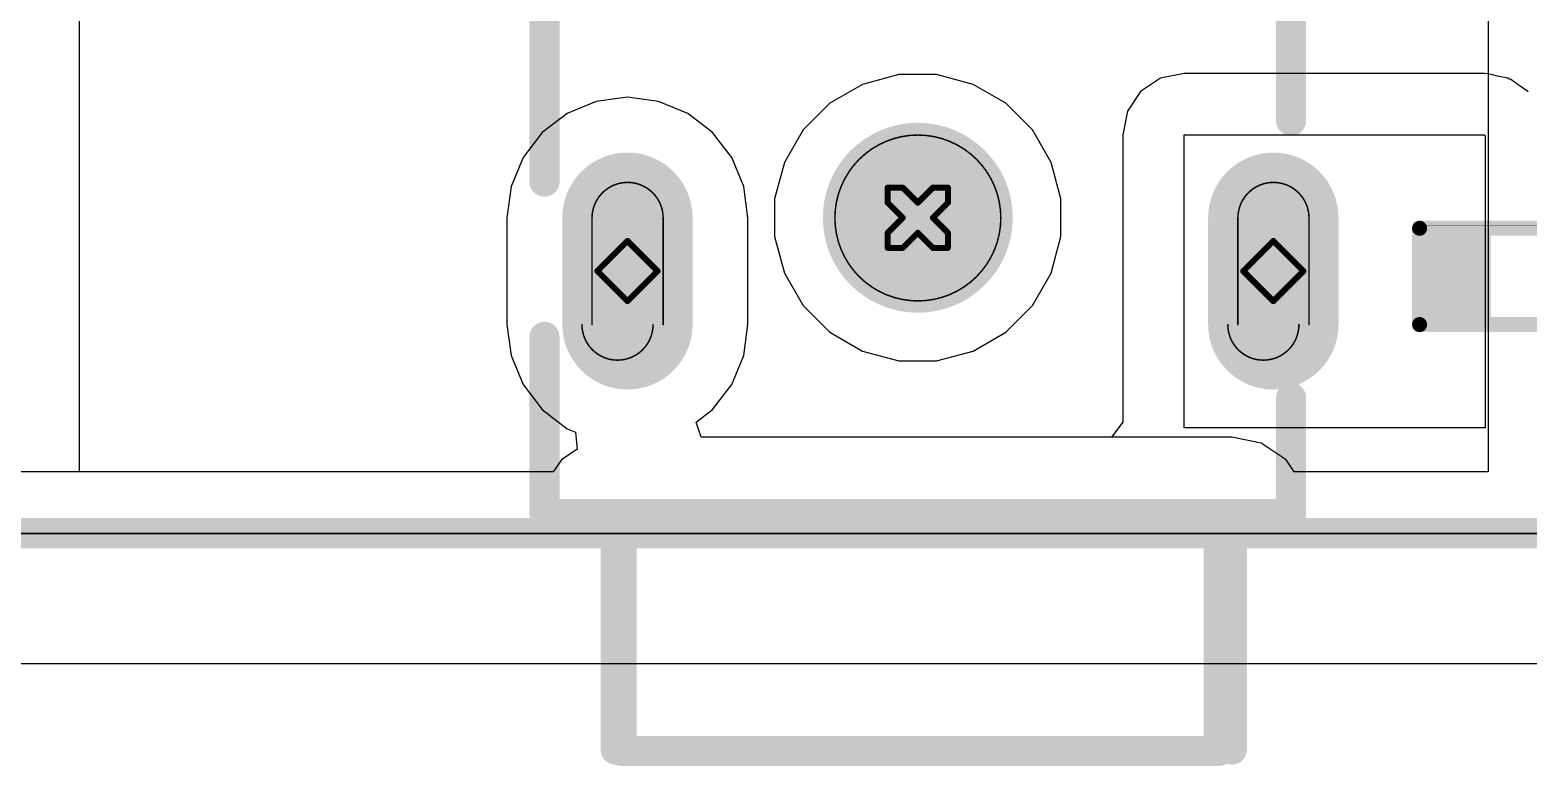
# Model space of a CAD drawing. Header units: inches. Extents: x -5 to 501, y -9 to 81.
# Drawn here: x 96.13 to 108.77, y -1.96 to 4.25 of the extents above; entities that cross this region are included whole.
import ezdxf

# ---------------------------------------------------------------- set-up
doc = ezdxf.new("R2010")
doc.units = ezdxf.units.IN
for name, color, linetype in [('Board Outline', 216, 'Continuous'), ('Bottom Layer', 5, 'Continuous'), ('Bottom Solder', 6, 'Continuous'), ('Drill Drawing', 1, 'Continuous'), ('Ground', 16, 'Continuous'), ('Keep-Out Layer', 6, 'Continuous'), ('Mechanical 4', 56, 'Continuous'), ('Multi-Layer', 9, 'Continuous'), ('Pad Holes', 156, 'Continuous'), ('Power', 76, 'Continuous'), ('Top Layer', 1, 'Continuous'), ('Top Overlay', 2, 'Continuous'), ('Top Paste', 8, 'Continuous'), ('Top Solder', 216, 'Continuous')]:
    doc.layers.add(name, color=color, linetype=linetype)

msp = doc.modelspace()

# ---------------------------------------------------------------- hatches: boundary and pattern name
at = {"layer": 'Bottom Layer'}
h = msp.add_hatch(color=5, dxfattribs=at)
edge = h.paths.add_edge_path()
edge.add_arc((103.62039728, 2.66199874), 0.6999985999999999, 0, 360)
h = msp.add_hatch(color=5, dxfattribs=at)
edge = h.paths.add_edge_path()
edge.add_arc((101.17041488, 2.66231116), 0.499999, 0, 180)
edge.add_line((100.67041588, 2.66231116), (100.67041588, 1.76231296))
edge.add_arc((101.17041488, 1.76231296), 0.499999, 180, 360)
edge.add_line((101.67041388, 1.76231296), (101.67041388, 2.66231116))
h = msp.add_hatch(color=5, dxfattribs=at)
edge = h.paths.add_edge_path()
edge.add_arc((106.62040652, 2.66225528), 0.499999, 0, 180)
edge.add_line((106.12040752, 2.66225528), (106.12040752, 1.76225708))
edge.add_arc((106.62040652, 1.76225708), 0.499999, 180, 360)
edge.add_line((107.12040552, 1.76225708), (107.12040552, 2.66225528))
at = {"layer": 'Bottom Solder'}
h = msp.add_hatch(color=6, dxfattribs=at)
edge = h.paths.add_edge_path()
edge.add_arc((103.62039728, 2.66199874), 0.8015985999999998, 0, 360)
h = msp.add_hatch(color=6, dxfattribs=at)
edge = h.paths.add_edge_path()
edge.add_arc((101.17041488, 2.66231116), 0.5500115999999999, 0, 180)
edge.add_line((100.62040328, 2.66231116), (100.62040328, 1.76231296))
edge.add_arc((101.17041488, 1.76231296), 0.5500115999999999, 180, 360)
edge.add_line((101.72042648, 1.76231296), (101.72042648, 2.66231116))
h = msp.add_hatch(color=6, dxfattribs=at)
edge = h.paths.add_edge_path()
edge.add_arc((106.62040652, 2.66225528), 0.5500115999999999, 0, 180)
edge.add_line((106.07039492, 2.66225528), (106.07039492, 1.76225708))
edge.add_arc((106.62040652, 1.76225708), 0.5500115999999999, 180, 360)
edge.add_line((107.17041812, 1.76225708), (107.17041812, 2.66225528))
at = {"layer": 'Ground'}
h = msp.add_hatch(color=16, dxfattribs=at)
edge = h.paths.add_edge_path()
edge.add_arc((103.62039728, 2.66199874), 0.6999985999999999, 0, 360)
h = msp.add_hatch(color=16, dxfattribs=at)
edge = h.paths.add_edge_path()
edge.add_arc((101.17041488, 2.66231116), 0.499999, 0, 180)
edge.add_line((100.67041588, 2.66231116), (100.67041588, 1.76231296))
edge.add_arc((101.17041488, 1.76231296), 0.499999, 180, 360)
edge.add_line((101.67041388, 1.76231296), (101.67041388, 2.66231116))
h = msp.add_hatch(color=16, dxfattribs=at)
edge = h.paths.add_edge_path()
edge.add_arc((106.62040652, 2.66225528), 0.499999, 0, 180)
edge.add_line((106.12040752, 2.66225528), (106.12040752, 1.76225708))
edge.add_arc((106.62040652, 1.76225708), 0.499999, 180, 360)
edge.add_line((107.12040552, 1.76225708), (107.12040552, 2.66225528))
at = {"layer": 'Multi-Layer'}
h = msp.add_hatch(color=9, dxfattribs=at)
edge = h.paths.add_edge_path()
edge.add_arc((103.62039728, 2.66199874), 0.6999985999999999, 0, 360)
h = msp.add_hatch(color=9, dxfattribs=at)
edge = h.paths.add_edge_path()
edge.add_arc((101.17041488, 2.66231116), 0.499999, 0, 180)
edge.add_line((100.67041588, 2.66231116), (100.67041588, 1.76231296))
edge.add_arc((101.17041488, 1.76231296), 0.499999, 180, 360)
edge.add_line((101.67041388, 1.76231296), (101.67041388, 2.66231116))
h = msp.add_hatch(color=9, dxfattribs=at)
edge = h.paths.add_edge_path()
edge.add_arc((106.62040652, 2.66225528), 0.499999, 0, 180)
edge.add_line((106.12040752, 2.66225528), (106.12040752, 1.76225708))
edge.add_arc((106.62040652, 1.76225708), 0.499999, 180, 360)
edge.add_line((107.12040552, 1.76225708), (107.12040552, 2.66225528))
at = {"layer": 'Pad Holes'}
h = msp.add_hatch(color=7, dxfattribs=at)
edge = h.paths.add_edge_path()
edge.add_arc((103.62039728, 2.66199874), 0.6999985999999999, 0, 360)
h = msp.add_hatch(color=7, dxfattribs=at)
edge = h.paths.add_edge_path()
edge.add_arc((101.17041488, 2.66232386), 0.2999994, 0, 180)
edge.add_line((100.87041548, 2.66232386), (100.87041548, 1.76230026))
edge.add_arc((101.17041488, 1.76230026), 0.2999994, 180, 360)
edge.add_line((101.47041428, 1.76230026), (101.47041428, 2.66232386))
h = msp.add_hatch(color=7, dxfattribs=at)
edge = h.paths.add_edge_path()
edge.add_arc((106.62040652, 2.66226798), 0.2999994, 0, 180)
edge.add_line((106.32040712, 2.66226798), (106.32040712, 1.76224438))
edge.add_arc((106.62040652, 1.76224438), 0.2999994, 180, 360)
edge.add_line((106.92040592, 1.76224438), (106.92040592, 2.66226798))
at = {"layer": 'Power'}
h = msp.add_hatch(color=76, dxfattribs=at)
edge = h.paths.add_edge_path()
edge.add_arc((103.62039728, 2.66199874), 0.6999985999999999, 0, 360)
h = msp.add_hatch(color=76, dxfattribs=at)
edge = h.paths.add_edge_path()
edge.add_arc((101.17041488, 2.66231116), 0.499999, 0, 180)
edge.add_line((100.67041588, 2.66231116), (100.67041588, 1.76231296))
edge.add_arc((101.17041488, 1.76231296), 0.499999, 180, 360)
edge.add_line((101.67041388, 1.76231296), (101.67041388, 2.66231116))
h = msp.add_hatch(color=76, dxfattribs=at)
edge = h.paths.add_edge_path()
edge.add_arc((106.62040652, 2.66225528), 0.499999, 0, 180)
edge.add_line((106.12040752, 2.66225528), (106.12040752, 1.76225708))
edge.add_arc((106.62040652, 1.76225708), 0.499999, 180, 360)
edge.add_line((107.12040552, 1.76225708), (107.12040552, 2.66225528))
at = {"layer": 'Top Layer'}
h = msp.add_hatch(color=1, dxfattribs=at)
edge = h.paths.add_edge_path()
edge.add_arc((103.62039728, 2.66199874), 0.6999985999999999, 0, 360)
h = msp.add_hatch(color=1, dxfattribs=at)
edge = h.paths.add_edge_path()
edge.add_arc((101.17041488, 2.66231116), 0.499999, 0, 180)
edge.add_line((100.67041588, 2.66231116), (100.67041588, 1.76231296))
edge.add_arc((101.17041488, 1.76231296), 0.499999, 180, 360)
edge.add_line((101.67041388, 1.76231296), (101.67041388, 2.66231116))
h = msp.add_hatch(color=1, dxfattribs=at)
edge = h.paths.add_edge_path()
edge.add_arc((106.62040652, 2.66225528), 0.499999, 0, 180)
edge.add_line((106.12040752, 2.66225528), (106.12040752, 1.76225708))
edge.add_arc((106.62040652, 1.76225708), 0.499999, 180, 360)
edge.add_line((107.12040552, 1.76225708), (107.12040552, 2.66225528))
msp.add_hatch(color=1, dxfattribs=at).paths.add_polyline_path([(108.40058076, 2.48452386), (108.40058076, 1.84952386), (107.94338076, 1.84952386), (107.94338076, 2.48452386)])
at = {"layer": 'Top Paste'}
msp.add_hatch(color=8, dxfattribs=at).paths.add_polyline_path([(108.40058076, 2.48452386), (108.40058076, 1.84952386), (107.94338076, 1.84952386), (107.94338076, 2.48452386)])
at = {"layer": 'Top Solder'}
h = msp.add_hatch(color=216, dxfattribs=at)
edge = h.paths.add_edge_path()
edge.add_arc((103.62039728, 2.66199874), 0.8015985999999998, 0, 360)
h = msp.add_hatch(color=216, dxfattribs=at)
edge = h.paths.add_edge_path()
edge.add_arc((101.17041488, 2.66231116), 0.5500115999999999, 0, 180)
edge.add_line((100.62040328, 2.66231116), (100.62040328, 1.76231296))
edge.add_arc((101.17041488, 1.76231296), 0.5500115999999999, 180, 360)
edge.add_line((101.72042648, 1.76231296), (101.72042648, 2.66231116))
h = msp.add_hatch(color=216, dxfattribs=at)
edge = h.paths.add_edge_path()
edge.add_arc((106.62040652, 2.66225528), 0.5500115999999999, 0, 180)
edge.add_line((106.07039492, 2.66225528), (106.07039492, 1.76225708))
edge.add_arc((106.62040652, 1.76225708), 0.5500115999999999, 180, 360)
edge.add_line((107.17041812, 1.76225708), (107.17041812, 2.66225528))
msp.add_hatch(color=216, dxfattribs=at).paths.add_polyline_path([(108.45558192, 2.53952502), (108.45558192, 1.7945227), (107.8883796, 1.7945227), (107.8883796, 2.53952502)])

# ---------------------------------------------------------------- linework, layer by layer
at = {"layer": 'Board Outline', "const_width": 0.254}
msp.add_lwpolyline([(1.27e-05, 1.27e-05), (115.00001384, 1.27e-05)], dxfattribs=at)
at = {"layer": 'Bottom Layer'}
for p, q in [((108.4326, 22.987), (108.4326, 0.51795172)), ((96.5454, 0.51795172), (96.5454, 15.36157456)), ((103.46136026, 3.86999734), (103.15412694, 3.7876734)), ((103.7794343, 3.86999734), (103.46136026, 3.86999734)), ((104.08666762, 3.7876734), (103.7794343, 3.86999734)), ((101.17041488, 3.67900712), (100.90727342, 3.64436406)), ((101.43355634, 3.64436406), (101.17041488, 3.67900712)), ((103.15412694, 3.7876734), (102.87866902, 3.62863892)), ((104.36212554, 3.62863892), (104.08666762, 3.7876734)), ((100.6620669, 3.54279454), (100.45150344, 3.3812226)), ((100.90727342, 3.64436406), (100.6620669, 3.54279454)), ((101.67876286, 3.54279454), (101.43355634, 3.64436406)), ((101.88932632, 3.3812226), (101.67876286, 3.54279454)), ((102.87866902, 3.62863892), (102.6537571, 3.403727)), ((104.58703746, 3.403727), (104.36212554, 3.62863892)), ((100.45150344, 3.3812226), (100.2899315, 3.17065914)), ((102.05089826, 3.17065914), (101.88932632, 3.3812226)), ((102.6537571, 3.403727), (102.49472262, 3.12826908)), ((104.74607194, 3.12826908), (104.58703746, 3.403727)), ((100.2899315, 3.17065914), (100.18836198, 2.92545262)), ((102.15246778, 2.92545262), (102.05089826, 3.17065914)), ((102.49472262, 3.12826908), (102.41239868, 2.82103576)), ((104.82839588, 2.82103576), (104.74607194, 3.12826908)), ((100.18836198, 2.92545262), (100.15371892, 2.66231116)), ((102.18711084, 2.66231116), (102.15246778, 2.92545262)), ((102.41239868, 2.82103576), (102.41239868, 2.50296172)), ((104.82839588, 2.50296172), (104.82839588, 2.82103576)), ((100.15371892, 2.66231116), (100.15371892, 1.76231296)), ((102.18711084, 1.76231296), (102.18711084, 2.66231116)), ((102.41239868, 2.50296172), (102.49472262, 2.1957284)), ((104.74607194, 2.1957284), (104.82839588, 2.50296172)), ((102.49472262, 2.1957284), (102.6537571, 1.92027048)), ((104.58703746, 1.92027048), (104.74607194, 2.1957284)), ((102.6537571, 1.92027048), (102.87866902, 1.69535856)), ((104.36212554, 1.69535856), (104.58703746, 1.92027048)), ((100.15371892, 1.76231296), (100.18836198, 1.4991715)), ((102.15246778, 1.4991715), (102.18711084, 1.76231296)), ((102.87866902, 1.69535856), (103.15412694, 1.53632408)), ((104.08666762, 1.53632408), (104.36212554, 1.69535856)), ((103.15412694, 1.53632408), (103.46136026, 1.45400014)), ((103.7794343, 1.45400014), (104.08666762, 1.53632408)), ((100.18836198, 1.4991715), (100.2899315, 1.25396498)), ((102.05089826, 1.25396498), (102.15246778, 1.4991715)), ((103.46136026, 1.45400014), (103.7794343, 1.45400014)), ((100.2899315, 1.25396498), (100.45150344, 1.04340152)), ((101.88932632, 1.04340152), (102.05089826, 1.25396498)), ((100.45150344, 1.04340152), (100.6620669, 0.8818295799999999)), ((101.75013432, 0.9365945199999999), (101.88932632, 1.04340152)), ((101.79324574, 0.80959452), (101.75013432, 0.9365945199999999)), ((100.6620669, 0.8818295799999999), (100.73234362, 0.85271864)), ((100.73234362, 0.85271864), (100.7464584, 0.7094067599999999)), ((106.270425, 0.8095919799999999), (101.79324574, 0.80959452)), ((106.51818422, 0.7603083599999999), (106.270425, 0.8095919799999999)), ((106.72823206, 0.61995812), (106.51818422, 0.7603083599999999)), ((100.7464584, 0.7094067599999999), (100.61259532, 0.6199631999999999)), ((100.54443188, 0.51795172), (96.5454, 0.51795172)), ((100.61259532, 0.6199631999999999), (100.54443188, 0.51795172)), ((106.79639042, 0.51795172), (106.72823206, 0.61995812)), ((108.4326, 0.51795172), (106.79639042, 0.51795172))]:
    msp.add_line(p, q, dxfattribs=at)
at = {"layer": 'Drill Drawing', "const_width": 0.0508}
for points in [[(103.36639728, 2.78899874), (103.36639728, 2.91599874)], [(103.36639728, 2.91599874), (103.49339728, 2.91599874)], [(103.49339728, 2.91599874), (103.62039728, 2.78899874)], [(103.62039728, 2.78899874), (103.74739728, 2.91599874)], [(103.74739728, 2.91599874), (103.87439728, 2.91599874)], [(103.87439728, 2.78899874), (103.87439728, 2.91599874)], [(103.36639728, 2.78899874), (103.49339728, 2.66199874)], [(103.74739728, 2.66199874), (103.87439728, 2.78899874)], [(103.36639728, 2.53499874), (103.49339728, 2.66199874)], [(103.74739728, 2.66199874), (103.87439728, 2.53499874)], [(103.36639728, 2.40799874), (103.36639728, 2.53499874)], [(103.49339728, 2.40799874), (103.62039728, 2.53499874)], [(103.62039728, 2.53499874), (103.74739728, 2.40799874)], [(103.87439728, 2.40799874), (103.87439728, 2.53499874)], [(100.91641488, 2.21231206), (101.17041488, 2.46631206)], [(101.17041488, 2.46631206), (101.42441488, 2.21231206)], [(103.36639728, 2.40799874), (103.49339728, 2.40799874)], [(103.74739728, 2.40799874), (103.87439728, 2.40799874)], [(106.36640652, 2.21225618), (106.62040652, 2.46625618)], [(106.62040652, 2.46625618), (106.87440652, 2.21225618)], [(100.91641488, 2.21231206), (101.17041488, 1.95831206)], [(101.17041488, 1.95831206), (101.42441488, 2.21231206)], [(106.36640652, 2.21225618), (106.62040652, 1.95825618)], [(106.62040652, 1.95825618), (106.87440652, 2.21225618)]]:
    msp.add_lwpolyline(points, dxfattribs=at)
at = {"layer": 'Drill Drawing', "const_width": 0.0254}
for points in [[(103.35369728, 2.91599874, 1), (103.37909728, 2.91599874, 1)], [(103.35369728, 2.91599874, 1), (103.37909728, 2.91599874, 1)], [(103.48069728, 2.91599874, 1), (103.50609728, 2.91599874, 1)], [(103.48069728, 2.91599874, 1), (103.50609728, 2.91599874, 1)], [(103.73469728, 2.91599874, 1), (103.76009728, 2.91599874, 1)], [(103.73469728, 2.91599874, 1), (103.76009728, 2.91599874, 1)], [(103.86169728, 2.91599874, 1), (103.88709728, 2.91599874, 1)], [(103.86169728, 2.91599874, 1), (103.88709728, 2.91599874, 1)], [(103.35369728, 2.78899874, 1), (103.37909728, 2.78899874, 1)], [(103.35369728, 2.78899874, 1), (103.37909728, 2.78899874, 1)], [(103.60769728, 2.78899874, 1), (103.63309728, 2.78899874, 1)], [(103.60769728, 2.78899874, 1), (103.63309728, 2.78899874, 1)], [(103.86169728, 2.78899874, 1), (103.88709728, 2.78899874, 1)], [(103.86169728, 2.78899874, 1), (103.88709728, 2.78899874, 1)], [(103.48069728, 2.66199874, 1), (103.50609728, 2.66199874, 1)], [(103.48069728, 2.66199874, 1), (103.50609728, 2.66199874, 1)], [(103.73469728, 2.66199874, 1), (103.76009728, 2.66199874, 1)], [(103.73469728, 2.66199874, 1), (103.76009728, 2.66199874, 1)], [(103.35369728, 2.53499874, 1), (103.37909728, 2.53499874, 1)], [(103.35369728, 2.53499874, 1), (103.37909728, 2.53499874, 1)], [(103.60769728, 2.53499874, 1), (103.63309728, 2.53499874, 1)], [(103.60769728, 2.53499874, 1), (103.63309728, 2.53499874, 1)], [(103.86169728, 2.53499874, 1), (103.88709728, 2.53499874, 1)], [(103.86169728, 2.53499874, 1), (103.88709728, 2.53499874, 1)], [(101.15771488, 2.46631206, 1), (101.18311488, 2.46631206, 1)], [(101.15771488, 2.46631206, 1), (101.18311488, 2.46631206, 1)], [(103.35369728, 2.40799874, 1), (103.37909728, 2.40799874, 1)], [(103.35369728, 2.40799874, 1), (103.37909728, 2.40799874, 1)], [(103.48069728, 2.40799874, 1), (103.50609728, 2.40799874, 1)], [(103.48069728, 2.40799874, 1), (103.50609728, 2.40799874, 1)], [(103.73469728, 2.40799874, 1), (103.76009728, 2.40799874, 1)], [(103.73469728, 2.40799874, 1), (103.76009728, 2.40799874, 1)], [(103.86169728, 2.40799874, 1), (103.88709728, 2.40799874, 1)], [(103.86169728, 2.40799874, 1), (103.88709728, 2.40799874, 1)], [(106.60770652, 2.46625618, 1), (106.63310652, 2.46625618, 1)], [(106.60770652, 2.46625618, 1), (106.63310652, 2.46625618, 1)], [(100.90371488, 2.21231206, 1), (100.92911488, 2.21231206, 1)], [(100.90371488, 2.21231206, 1), (100.92911488, 2.21231206, 1)], [(101.41171488, 2.21231206, 1), (101.43711488, 2.21231206, 1)], [(101.41171488, 2.21231206, 1), (101.43711488, 2.21231206, 1)], [(106.35370652, 2.21225618, 1), (106.37910652, 2.21225618, 1)], [(106.35370652, 2.21225618, 1), (106.37910652, 2.21225618, 1)], [(106.86170652, 2.21225618, 1), (106.88710652, 2.21225618, 1)], [(106.86170652, 2.21225618, 1), (106.88710652, 2.21225618, 1)], [(101.15771488, 1.95831206, 1), (101.18311488, 1.95831206, 1)], [(101.15771488, 1.95831206, 1), (101.18311488, 1.95831206, 1)], [(106.60770652, 1.95825618, 1), (106.63310652, 1.95825618, 1)], [(106.60770652, 1.95825618, 1), (106.63310652, 1.95825618, 1)]]:
    msp.add_lwpolyline(points, format="xyb", close=True, dxfattribs=at)
at = {"layer": 'Ground'}
for p, q in [((108.4326, 22.987), (108.4326, 0.51795172)), ((96.5454, 0.51795172), (96.5454, 15.36157456)), ((103.46136026, 3.86999734), (103.15412694, 3.7876734)), ((103.7794343, 3.86999734), (103.46136026, 3.86999734)), ((104.08666762, 3.7876734), (103.7794343, 3.86999734)), ((101.17041488, 3.67900712), (100.90727342, 3.64436406)), ((101.43355634, 3.64436406), (101.17041488, 3.67900712)), ((103.15412694, 3.7876734), (102.87866902, 3.62863892)), ((104.36212554, 3.62863892), (104.08666762, 3.7876734)), ((100.6620669, 3.54279454), (100.45150344, 3.3812226)), ((100.90727342, 3.64436406), (100.6620669, 3.54279454)), ((101.67876286, 3.54279454), (101.43355634, 3.64436406)), ((101.88932632, 3.3812226), (101.67876286, 3.54279454)), ((102.87866902, 3.62863892), (102.6537571, 3.403727)), ((104.58703746, 3.403727), (104.36212554, 3.62863892)), ((100.45150344, 3.3812226), (100.2899315, 3.17065914)), ((102.05089826, 3.17065914), (101.88932632, 3.3812226)), ((102.6537571, 3.403727), (102.49472262, 3.12826908)), ((104.74607194, 3.12826908), (104.58703746, 3.403727)), ((100.2899315, 3.17065914), (100.18836198, 2.92545262)), ((102.15246778, 2.92545262), (102.05089826, 3.17065914)), ((102.49472262, 3.12826908), (102.41239868, 2.82103576)), ((104.82839588, 2.82103576), (104.74607194, 3.12826908)), ((100.18836198, 2.92545262), (100.15371892, 2.66231116)), ((102.18711084, 2.66231116), (102.15246778, 2.92545262)), ((102.41239868, 2.82103576), (102.41239868, 2.50296172)), ((104.82839588, 2.50296172), (104.82839588, 2.82103576)), ((100.15371892, 2.66231116), (100.15371892, 1.76231296)), ((102.18711084, 1.76231296), (102.18711084, 2.66231116)), ((102.41239868, 2.50296172), (102.49472262, 2.1957284)), ((104.74607194, 2.1957284), (104.82839588, 2.50296172)), ((102.49472262, 2.1957284), (102.6537571, 1.92027048)), ((104.58703746, 1.92027048), (104.74607194, 2.1957284)), ((102.6537571, 1.92027048), (102.87866902, 1.69535856)), ((104.36212554, 1.69535856), (104.58703746, 1.92027048)), ((100.15371892, 1.76231296), (100.18836198, 1.4991715)), ((102.15246778, 1.4991715), (102.18711084, 1.76231296)), ((102.87866902, 1.69535856), (103.15412694, 1.53632408)), ((104.08666762, 1.53632408), (104.36212554, 1.69535856)), ((103.15412694, 1.53632408), (103.46136026, 1.45400014)), ((103.7794343, 1.45400014), (104.08666762, 1.53632408)), ((100.18836198, 1.4991715), (100.2899315, 1.25396498)), ((102.05089826, 1.25396498), (102.15246778, 1.4991715)), ((103.46136026, 1.45400014), (103.7794343, 1.45400014)), ((100.2899315, 1.25396498), (100.45150344, 1.04340152)), ((101.88932632, 1.04340152), (102.05089826, 1.25396498)), ((100.45150344, 1.04340152), (100.6620669, 0.8818295799999999)), ((101.75013432, 0.9365945199999999), (101.88932632, 1.04340152)), ((101.79324574, 0.80959452), (101.75013432, 0.9365945199999999)), ((100.6620669, 0.8818295799999999), (100.73234362, 0.85271864)), ((100.73234362, 0.85271864), (100.7464584, 0.7094067599999999)), ((106.270425, 0.8095919799999999), (101.79324574, 0.80959452)), ((106.51818422, 0.7603083599999999), (106.270425, 0.8095919799999999)), ((106.72823206, 0.61995812), (106.51818422, 0.7603083599999999)), ((100.7464584, 0.7094067599999999), (100.61259532, 0.6199631999999999)), ((100.54443188, 0.51795172), (96.5454, 0.51795172)), ((100.61259532, 0.6199631999999999), (100.54443188, 0.51795172)), ((106.79639042, 0.51795172), (106.72823206, 0.61995812)), ((108.4326, 0.51795172), (106.79639042, 0.51795172))]:
    msp.add_line(p, q, dxfattribs=at)
at = {"layer": 'Keep-Out Layer', "const_width": 0.254}
for points in [[(101.07039984, -1.8258282), (101.07040492, 0.1621536)], [(101.07040492, 0.1621536), (106.27041992, 0.16215106)], [(106.27040468, -1.82588408), (106.27041992, 0.16215106)]]:
    msp.add_lwpolyline(points, dxfattribs=at)
at = {"layer": 'Keep-Out Layer', "const_width": 0.127}
for points in [[(101.00690492, 0.1621536, 1), (101.13390492, 0.1621536, 1)], [(101.00690492, 0.1621536, 1), (101.13390492, 0.1621536, 1)], [(106.20691992, 0.16215106, 1), (106.33391992, 0.16215106, 1)], [(106.20691992, 0.16215106, 1), (106.33391992, 0.16215106, 1)], [(101.00689984, -1.8258282, 1), (101.13389984, -1.8258282, 1)], [(106.20690468, -1.82588408, 1), (106.33390468, -1.82588408, 1)]]:
    msp.add_lwpolyline(points, format="xyb", close=True, dxfattribs=at)
at = {"layer": 'Mechanical 4'}
for points, const_width in [([(104.32097246, 2.66009628, 1), (102.92097018, 2.66009628, 1)], 0.0127), ([(100.86830474, 2.6604214, 1), (100.87465474, 2.6604214, 1)], 0.00635), ([(100.86830474, 2.6604214, 1), (100.87465474, 2.6604214, 1)], 0.00635), ([(101.46830354, 2.6604214, 1), (101.47465354, 2.6604214, 1)], 0.00635), ([(101.46830354, 2.6604214, 1), (101.47465354, 2.6604214, 1)], 0.00635), ([(102.91779518, 2.66009628, 1), (102.92414518, 2.66009628, 1)], 0.00635), ([(104.31779746, 2.66009628, 1), (104.32414746, 2.66009628, 1)], 0.00635), ([(106.31829638, 2.66036552, 1), (106.32464638, 2.66036552, 1)], 0.00635), ([(106.31829638, 2.66036552, 1), (106.32464638, 2.66036552, 1)], 0.00635), ([(106.91829518, 2.66036552, 1), (106.92464518, 2.66036552, 1)], 0.00635), ([(106.91829518, 2.66036552, 1), (106.92464518, 2.66036552, 1)], 0.00635), ([(100.78321474, 1.7603978, 1), (100.78956474, 1.7603978, 1)], 0.00635), ([(100.86830474, 1.7603978, 1), (100.87465474, 1.7603978, 1)], 0.00635), ([(101.38321354, 1.7603978, 1), (101.38956354, 1.7603978, 1)], 0.00635), ([(101.46830354, 1.7603978, 1), (101.47465354, 1.7603978, 1)], 0.00635), ([(106.23320638, 1.76034192, 1), (106.23955638, 1.76034192, 1)], 0.00635), ([(106.31829638, 1.76034192, 1), (106.32464638, 1.76034192, 1)], 0.00635), ([(106.83320518, 1.76034192, 1), (106.83955518, 1.76034192, 1)], 0.00635), ([(106.91829518, 1.76034192, 1), (106.92464518, 1.76034192, 1)], 0.00635)]:
    msp.add_lwpolyline(points, format="xyb", close=True, dxfattribs=dict(at, const_width=const_width))
at = {"layer": 'Mechanical 4', "const_width": 0.0127}
for points in [[(100.87147974, 2.6604214, -0.9999999999999999), (101.47147854, 2.6604214)], [(106.32147138, 2.66036552, -0.9999999999999999), (106.92147018, 2.66036552)], [(101.38638854, 1.7603978, -0.9999999999999999), (100.78638974, 1.7603978)], [(106.83638018, 1.76034192, -0.9999999999999999), (106.23638138, 1.76034192)]]:
    msp.add_lwpolyline(points, format="xyb", dxfattribs=at)
for points in [[(100.87147974, 1.7603978), (100.87147974, 2.6604214)], [(101.47147854, 1.7603978), (101.47147854, 2.6604214)], [(106.32147138, 1.76034192), (106.32147138, 2.66036552)], [(106.92147018, 1.76034192), (106.92147018, 2.66036552)], [(0.00106426, -0.00190246), (115.0010654, -0.00190246)], [(4.67820756, -1.1015599), (110.27820972, -1.10154974)]]:
    msp.add_lwpolyline(points, dxfattribs=at)
at = {"layer": 'Power'}
for p, q in [((108.4326, 22.987), (108.4326, 0.51795172)), ((96.5454, 0.51795172), (96.5454, 15.36157456)), ((103.46136026, 3.86999734), (103.15412694, 3.7876734)), ((103.7794343, 3.86999734), (103.46136026, 3.86999734)), ((104.08666762, 3.7876734), (103.7794343, 3.86999734)), ((101.17041488, 3.67900712), (100.90727342, 3.64436406)), ((101.43355634, 3.64436406), (101.17041488, 3.67900712)), ((103.15412694, 3.7876734), (102.87866902, 3.62863892)), ((104.36212554, 3.62863892), (104.08666762, 3.7876734)), ((100.6620669, 3.54279454), (100.45150344, 3.3812226)), ((100.90727342, 3.64436406), (100.6620669, 3.54279454)), ((101.67876286, 3.54279454), (101.43355634, 3.64436406)), ((101.88932632, 3.3812226), (101.67876286, 3.54279454)), ((102.87866902, 3.62863892), (102.6537571, 3.403727)), ((104.58703746, 3.403727), (104.36212554, 3.62863892)), ((100.45150344, 3.3812226), (100.2899315, 3.17065914)), ((102.05089826, 3.17065914), (101.88932632, 3.3812226)), ((102.6537571, 3.403727), (102.49472262, 3.12826908)), ((104.74607194, 3.12826908), (104.58703746, 3.403727)), ((100.2899315, 3.17065914), (100.18836198, 2.92545262)), ((102.15246778, 2.92545262), (102.05089826, 3.17065914)), ((102.49472262, 3.12826908), (102.41239868, 2.82103576)), ((104.82839588, 2.82103576), (104.74607194, 3.12826908)), ((100.18836198, 2.92545262), (100.15371892, 2.66231116)), ((102.18711084, 2.66231116), (102.15246778, 2.92545262)), ((102.41239868, 2.82103576), (102.41239868, 2.50296172)), ((104.82839588, 2.50296172), (104.82839588, 2.82103576)), ((100.15371892, 2.66231116), (100.15371892, 1.76231296)), ((102.18711084, 1.76231296), (102.18711084, 2.66231116)), ((102.41239868, 2.50296172), (102.49472262, 2.1957284)), ((104.74607194, 2.1957284), (104.82839588, 2.50296172)), ((102.49472262, 2.1957284), (102.6537571, 1.92027048)), ((104.58703746, 1.92027048), (104.74607194, 2.1957284)), ((102.6537571, 1.92027048), (102.87866902, 1.69535856)), ((104.36212554, 1.69535856), (104.58703746, 1.92027048)), ((100.15371892, 1.76231296), (100.18836198, 1.4991715)), ((102.15246778, 1.4991715), (102.18711084, 1.76231296)), ((102.87866902, 1.69535856), (103.15412694, 1.53632408)), ((104.08666762, 1.53632408), (104.36212554, 1.69535856)), ((103.15412694, 1.53632408), (103.46136026, 1.45400014)), ((103.7794343, 1.45400014), (104.08666762, 1.53632408)), ((100.18836198, 1.4991715), (100.2899315, 1.25396498)), ((102.05089826, 1.25396498), (102.15246778, 1.4991715)), ((103.46136026, 1.45400014), (103.7794343, 1.45400014)), ((100.2899315, 1.25396498), (100.45150344, 1.04340152)), ((101.88932632, 1.04340152), (102.05089826, 1.25396498)), ((100.45150344, 1.04340152), (100.6620669, 0.8818295799999999)), ((101.75013432, 0.9365945199999999), (101.88932632, 1.04340152)), ((101.79324574, 0.80959452), (101.75013432, 0.9365945199999999)), ((100.6620669, 0.8818295799999999), (100.73234362, 0.85271864)), ((100.73234362, 0.85271864), (100.7464584, 0.7094067599999999)), ((106.270425, 0.8095919799999999), (101.79324574, 0.80959452)), ((106.51818422, 0.7603083599999999), (106.270425, 0.8095919799999999)), ((106.72823206, 0.61995812), (106.51818422, 0.7603083599999999)), ((100.7464584, 0.7094067599999999), (100.61259532, 0.6199631999999999)), ((100.54443188, 0.51795172), (96.5454, 0.51795172)), ((100.61259532, 0.6199631999999999), (100.54443188, 0.51795172)), ((106.79639042, 0.51795172), (106.72823206, 0.61995812)), ((108.4326, 0.51795172), (106.79639042, 0.51795172))]:
    msp.add_line(p, q, dxfattribs=at)
at = {"layer": 'Top Layer'}
for p, q in [((103.46136026, 3.86999734), (103.15412694, 3.7876734)), ((103.7794343, 3.86999734), (103.46136026, 3.86999734)), ((104.08666762, 3.7876734), (103.7794343, 3.86999734)), ((105.66898856, 3.840523179999999), (105.50095232, 3.72824502)), ((105.8672, 3.87994906), (105.66898856, 3.840523179999999)), ((108.40057822, 3.87994906), (105.8672, 3.87994906)), ((108.41440344, 3.87719824), (108.40057822, 3.87994906)), ((108.42836328, 3.879204839999999), (108.41440344, 3.87719824)), ((108.5130799, 3.85757166), (108.42836328, 3.879204839999999)), ((108.59878966, 3.840523179999999), (108.5130799, 3.85757166)), ((108.61050922, 3.83269236), (108.59878966, 3.840523179999999)), ((108.62417442, 3.8292024), (108.61050922, 3.83269236)), ((108.6941438, 3.77680982), (108.62417442, 3.8292024)), ((101.17041488, 3.67900712), (100.90727342, 3.64436406)), ((101.43355634, 3.64436406), (101.17041488, 3.67900712)), ((103.15412694, 3.7876734), (102.87866902, 3.62863892)), ((104.36212554, 3.62863892), (104.08666762, 3.7876734)), ((105.50095232, 3.72824502), (105.38867416, 3.56020878)), ((108.7668259, 3.72824502), (108.6941438, 3.77680982)), ((108.77038698, 3.7229161), (108.7668259, 3.72824502)), ((100.6620669, 3.54279454), (100.45150344, 3.3812226)), ((100.90727342, 3.64436406), (100.6620669, 3.54279454)), ((101.67876286, 3.54279454), (101.43355634, 3.64436406)), ((101.88932632, 3.3812226), (101.67876286, 3.54279454)), ((102.87866902, 3.62863892), (102.6537571, 3.403727)), ((104.58703746, 3.403727), (104.36212554, 3.62863892)), ((105.38867416, 3.56020878), (105.34924828, 3.36199734)), ((100.45150344, 3.3812226), (100.2899315, 3.17065914)), ((102.05089826, 3.17065914), (101.88932632, 3.3812226)), ((102.6537571, 3.403727), (102.49472262, 3.12826908)), ((104.74607194, 3.12826908), (104.58703746, 3.403727)), ((105.34924828, 3.36199734), (105.34924828, 0.9365945199999999)), ((105.8672, 0.889), (105.8672, 3.36199734)), ((105.8672, 3.36199734), (108.40057822, 3.36199734)), ((108.40057822, 3.36199734), (108.4072, 3.35462372)), ((108.4072, 3.35462372), (108.4072, 0.889)), ((100.2899315, 3.17065914), (100.18836198, 2.92545262)), ((102.15246778, 2.92545262), (102.05089826, 3.17065914)), ((102.49472262, 3.12826908), (102.41239868, 2.82103576)), ((104.82839588, 2.82103576), (104.74607194, 3.12826908)), ((100.18836198, 2.92545262), (100.15371892, 2.66231116)), ((102.18711084, 2.66231116), (102.15246778, 2.92545262)), ((102.41239868, 2.82103576), (102.41239868, 2.50296172)), ((104.82839588, 2.50296172), (104.82839588, 2.82103576)), ((100.15371892, 2.66231116), (100.15371892, 1.76231296)), ((102.18711084, 1.76231296), (102.18711084, 2.66231116)), ((102.41239868, 2.50296172), (102.49472262, 2.1957284)), ((104.74607194, 2.1957284), (104.82839588, 2.50296172)), ((102.49472262, 2.1957284), (102.6537571, 1.92027048)), ((104.58703746, 1.92027048), (104.74607194, 2.1957284)), ((102.6537571, 1.92027048), (102.87866902, 1.69535856)), ((104.36212554, 1.69535856), (104.58703746, 1.92027048)), ((100.15371892, 1.76231296), (100.18836198, 1.4991715)), ((102.15246778, 1.4991715), (102.18711084, 1.76231296)), ((102.87866902, 1.69535856), (103.15412694, 1.53632408)), ((104.08666762, 1.53632408), (104.36212554, 1.69535856)), ((103.15412694, 1.53632408), (103.46136026, 1.45400014)), ((103.7794343, 1.45400014), (104.08666762, 1.53632408)), ((100.18836198, 1.4991715), (100.2899315, 1.25396498)), ((102.05089826, 1.25396498), (102.15246778, 1.4991715)), ((103.46136026, 1.45400014), (103.7794343, 1.45400014)), ((100.2899315, 1.25396498), (100.45150344, 1.04340152)), ((101.88932632, 1.04340152), (102.05089826, 1.25396498)), ((100.45150344, 1.04340152), (100.6620669, 0.8818295799999999)), ((101.75013432, 0.9365945199999999), (101.88932632, 1.04340152)), ((101.79324574, 0.80959452), (101.75013432, 0.9365945199999999)), ((105.34924828, 0.9365945199999999), (105.25513874, 0.8095919799999999)), ((108.4072, 0.889), (105.8672, 0.889)), ((100.6620669, 0.8818295799999999), (100.73234362, 0.85271864)), ((100.73234362, 0.85271864), (100.7464584, 0.7094067599999999)), ((105.25513874, 0.8095919799999999), (101.79324574, 0.80959452)), ((100.7464584, 0.7094067599999999), (100.61259532, 0.6199631999999999)), ((100.54443188, 0.51795172), (0.51795172, 0.51795172)), ((100.61259532, 0.6199631999999999), (100.54443188, 0.51795172))]:
    msp.add_line(p, q, dxfattribs=at)
at = {"layer": 'Top Overlay'}
for points, const_width in [([(100.47046454, 3.19855596), (100.4705255, 8.4809457)], 0.254), ([(106.77040622, 3.48166182), (106.77045702, 4.680971079999999)], 0.254), ([(100.4704239, 2.96684954), (100.47043152, 3.31698092)], 0.254), ([(107.85448076, 1.76062386), (107.85448076, 2.57342386)], 0.127), ([(107.85448076, 2.57342386), (109.42928076, 2.57342386)], 0.127), ([(107.82908076, 2.59882386), (109.45468076, 2.59882386)], 0.0032258), ([(100.47043406, 1.42580106), (100.47043914, 1.65747192)], 0.254), ([(107.85448076, 1.76062386), (109.42928076, 1.76062386)], 0.127), ([(100.47043406, 1.42580106), (100.4704493, 0.16214344)], 0.254), ([(106.77049258, 0.1620774), (106.77050782, 1.14264186)], 0.254), ([(100.4704493, 0.16214344), (106.77049258, 0.1620774)], 0.254), ([(101.12042768, 0.16213836), (101.1205242, -1.83792876)], 0.254), ([(106.16038458, -1.83782462), (106.16043792, 0.16214852)], 0.254), ([(101.1205242, -1.83792876), (106.16038458, -1.83782462)], 0.254)]:
    msp.add_lwpolyline(points, dxfattribs=dict(at, const_width=const_width))
for points, const_width in [([(106.70690622, 3.48166182, 1), (106.83390622, 3.48166182, 1)], 0.127), ([(100.40693152, 3.31698092, 1), (100.53393152, 3.31698092, 1)], 0.127), ([(100.40696454, 3.19855596, 1), (100.53396454, 3.19855596, 1)], 0.127), ([(100.4069239, 2.96684954, 1), (100.5339239, 2.96684954, 1)], 0.127), ([(107.82273076, 2.57342386, 1), (107.88623076, 2.57342386, 1)], 0.0635), ([(107.82273076, 2.57342386, 1), (107.88623076, 2.57342386, 1)], 0.0635), ([(107.82827558, 2.59882386, 1), (107.82988594, 2.59882386, 1)], 0.0016129), ([(100.40693914, 1.65747192, 1), (100.53393914, 1.65747192, 1)], 0.127), ([(107.82273076, 1.76062386, 1), (107.88623076, 1.76062386, 1)], 0.0635), ([(107.82273076, 1.76062386, 1), (107.88623076, 1.76062386, 1)], 0.0635), ([(100.40693406, 1.42580106, 1), (100.53393406, 1.42580106, 1)], 0.127), ([(100.40693406, 1.42580106, 1), (100.53393406, 1.42580106, 1)], 0.127), ([(106.70700782, 1.14264186, 1), (106.83400782, 1.14264186, 1)], 0.127), ([(100.4069493, 0.16214344, 1), (100.5339493, 0.16214344, 1)], 0.127), ([(100.4069493, 0.16214344, 1), (100.5339493, 0.16214344, 1)], 0.127), ([(101.05692768, 0.16213836, 1), (101.18392768, 0.16213836, 1)], 0.127), ([(106.09693792, 0.16214852, 1), (106.22393792, 0.16214852, 1)], 0.127), ([(106.70699258, 0.1620774, 1), (106.83399258, 0.1620774, 1)], 0.127), ([(106.70699258, 0.1620774, 1), (106.83399258, 0.1620774, 1)], 0.127), ([(101.0570242, -1.83792876, 1), (101.1840242, -1.83792876, 1)], 0.127), ([(101.0570242, -1.83792876, 1), (101.1840242, -1.83792876, 1)], 0.127), ([(106.09688458, -1.83782462, 1), (106.22388458, -1.83782462, 1)], 0.127), ([(106.09688458, -1.83782462, 1), (106.22388458, -1.83782462, 1)], 0.127)]:
    msp.add_lwpolyline(points, format="xyb", close=True, dxfattribs=dict(at, const_width=const_width))

doc.saveas('drawing.dxf')
